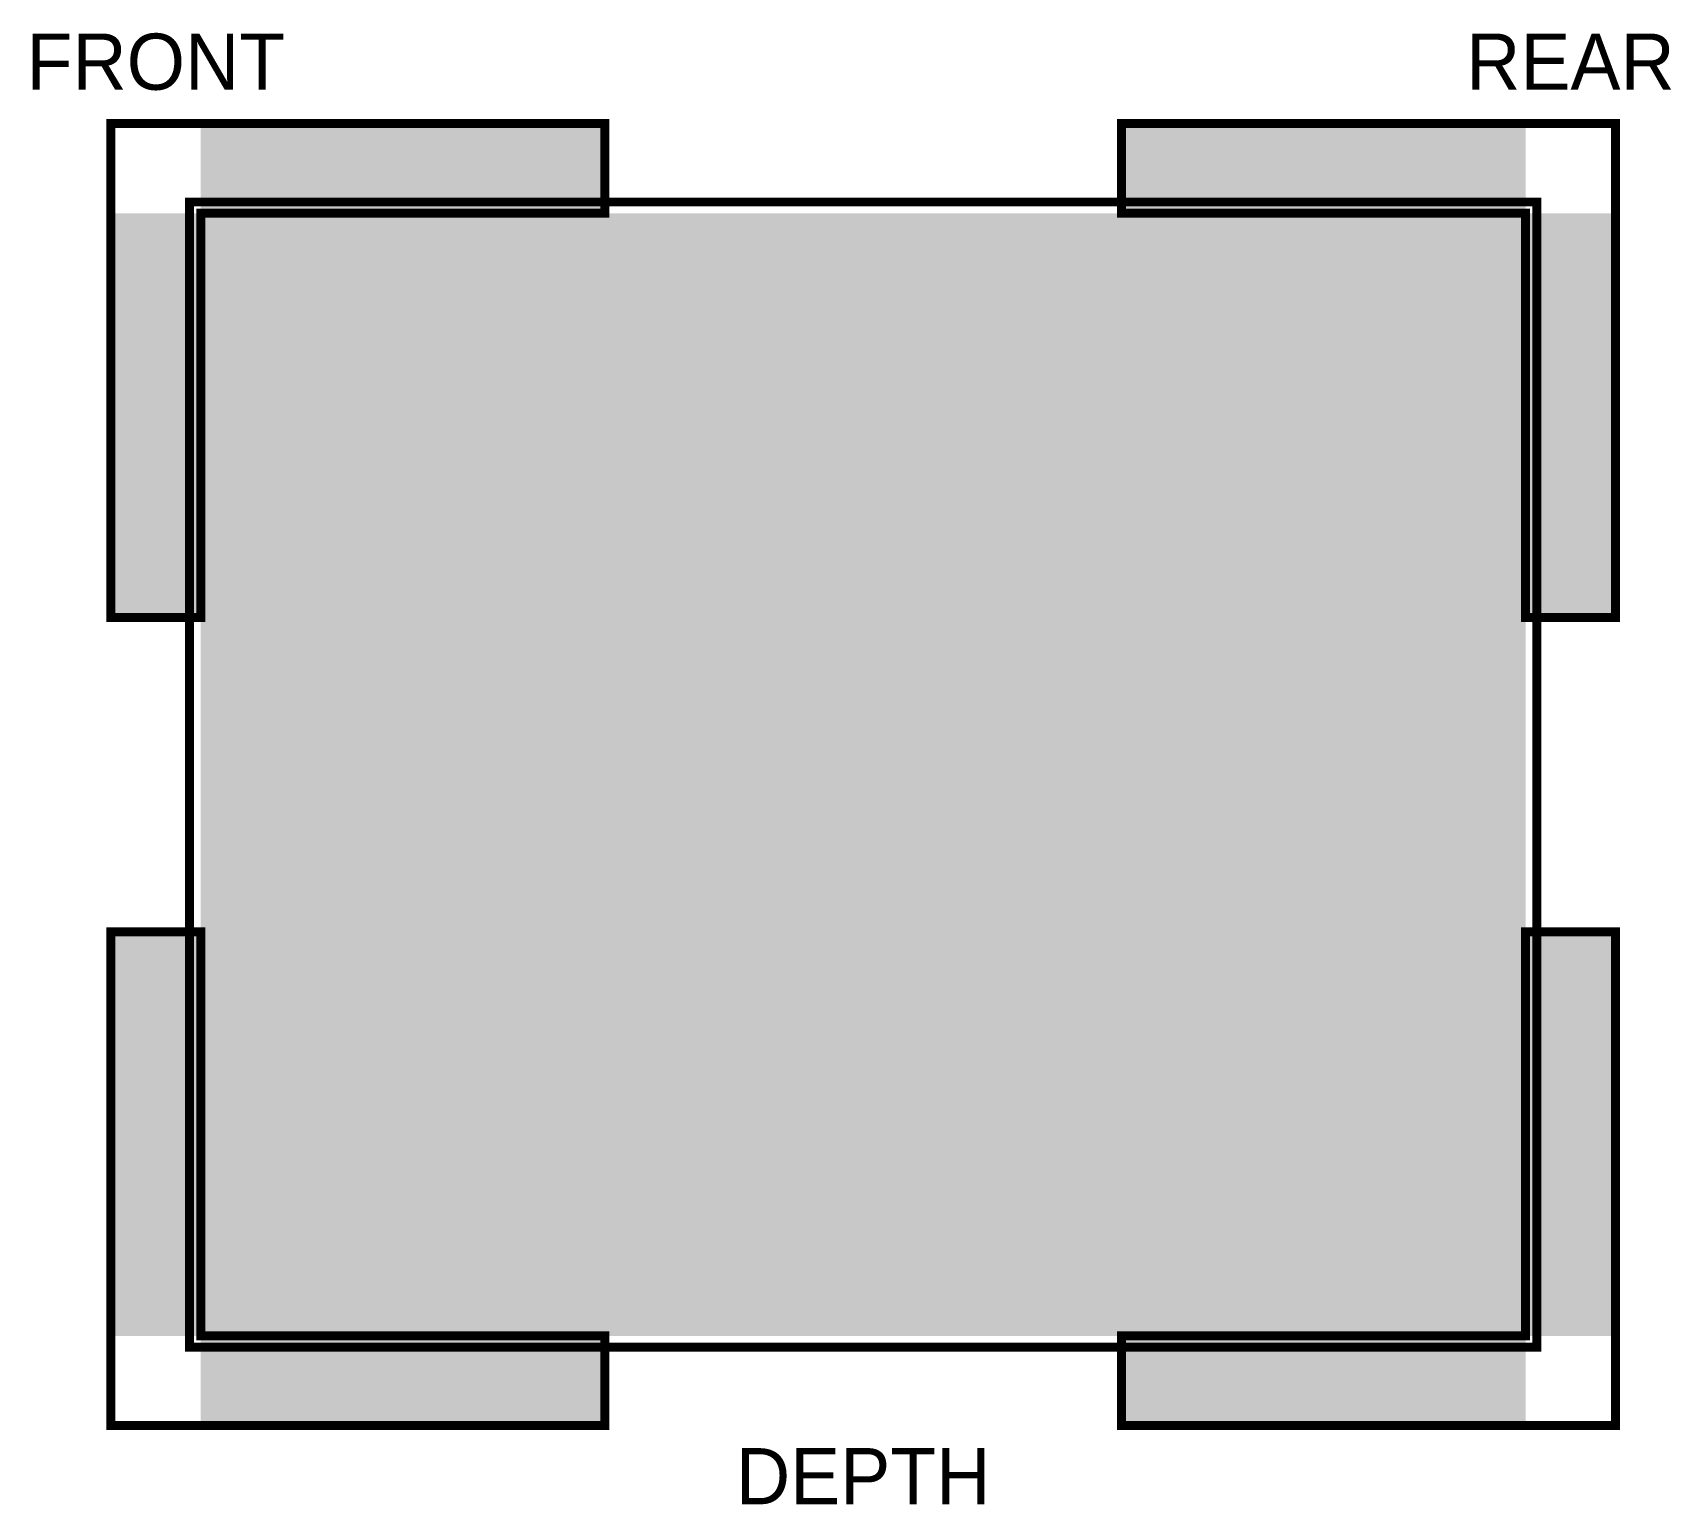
# Model space of a CAD drawing. Header units: millimetres. Extents: x -14 to 132, y -14 to 117.
import ezdxf
from ezdxf.enums import TextEntityAlignment as Align

# ---------------------------------------------------------------- set-up
doc = ezdxf.new("R2010")
doc.units = ezdxf.units.MM
doc.layers.add('BRACKETS', color=5, linetype='Continuous', lineweight=120)
doc.layers.add('WOOD', color=8, linetype='Continuous', lineweight=100)
doc.layers.add('LABELS', color=7, linetype='Continuous')

msp = doc.modelspace()

# ---------------------------------------------------------------- linework, layer by layer
at = {"layer": 'BRACKETS', "const_width": 0.8}
for points in [[(-7, 65), (1, 65), (1, 101), (37, 101), (37, 109), (-7, 109)], [(127, 65), (119, 65), (119, 101), (83, 101), (83, 109), (127, 109)], [(-7, 37), (1, 37), (1, 1), (37, 1), (37, -7), (-7, -7)], [(127, 37), (119, 37), (119, 1), (83, 1), (83, -7), (127, -7)]]:
    msp.add_lwpolyline(points, close=True, dxfattribs=at)
at = {"layer": 'BRACKETS'}
for points in [[(1, 101), (37, 101), (1, 109), (37, 109)], [(83, 101), (119, 101), (83, 109), (119, 109)], [(-7, 65), (1, 65), (-7, 101), (1, 101)], [(119, 65), (127, 65), (119, 101), (127, 101)], [(-7, 1), (1, 1), (-7, 37), (1, 37)], [(119, 1), (127, 1), (119, 37), (127, 37)], [(1, -7), (37, -7), (1, 1), (37, 1)], [(83, -7), (119, -7), (83, 1), (119, 1)]]:
    msp.add_solid(points, dxfattribs=at)
at = {"layer": 'WOOD', "const_width": 0.8}
msp.add_lwpolyline([(0, 0), (120, 0), (120, 102), (0, 102)], close=True, dxfattribs=at)
at = {"layer": 'WOOD'}
msp.add_solid([(1, 1), (119, 1), (1, 101), (119, 101)], dxfattribs=at)

# ---------------------------------------------------------------- texts
at = {"layer": 'LABELS'}
for s, p in [('FRONT', (-3, 112)), ('REAR', (123, 112)), ('DEPTH', (60, -14))]:
    msp.add_text(s, height=5, dxfattribs=at).set_placement(p, align=Align.CENTER)

doc.saveas('drawing.dxf')
